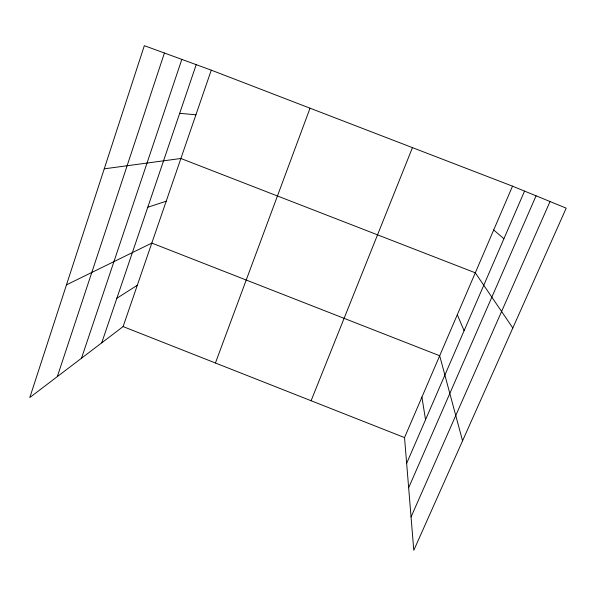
<?xml version="1.0" encoding="UTF-8"?>
<svg xmlns="http://www.w3.org/2000/svg" width="596" height="596" viewBox="0 0 596 596"><rect width="100%" height="100%" fill="white"/><g stroke="black" fill="none" stroke-linecap="round" stroke-linejoin="round"><path stroke-width="0.89" d="M57.328 376.605L164.421 53.022M81.503 358.226L181.825 59.391M101.722 342.842L196.211 64.659M123.104 326.586L211.26 70.157L144.329 45.676L29.8 397.539L123.104 326.586L404.535 437.591L413.788 550.324L566.2 208.153L512.508 186.168L211.26 70.157M215.417 362.994L310.032 108.196M311.097 400.736L412.454 147.644M404.535 437.591L512.508 186.168M406.651 463.353L524.547 191.1M408.655 487.766L536.072 195.823M411.046 516.985L550.041 201.537M116.876 298.246L137.304 285.283M66.484 284.843L151.816 243.079L439.684 355.745L462.563 440.824M147.786 207.244L166.202 201.232M104.24 168.832L180.893 158.484L475.303 272.804L512.813 328.009M179.687 113.314L195.913 114.804M493.704 229.967L503.911 238.743M457.303 314.725L464.098 330.691M421.916 397.115L425.537 419.733"/></g></svg>
